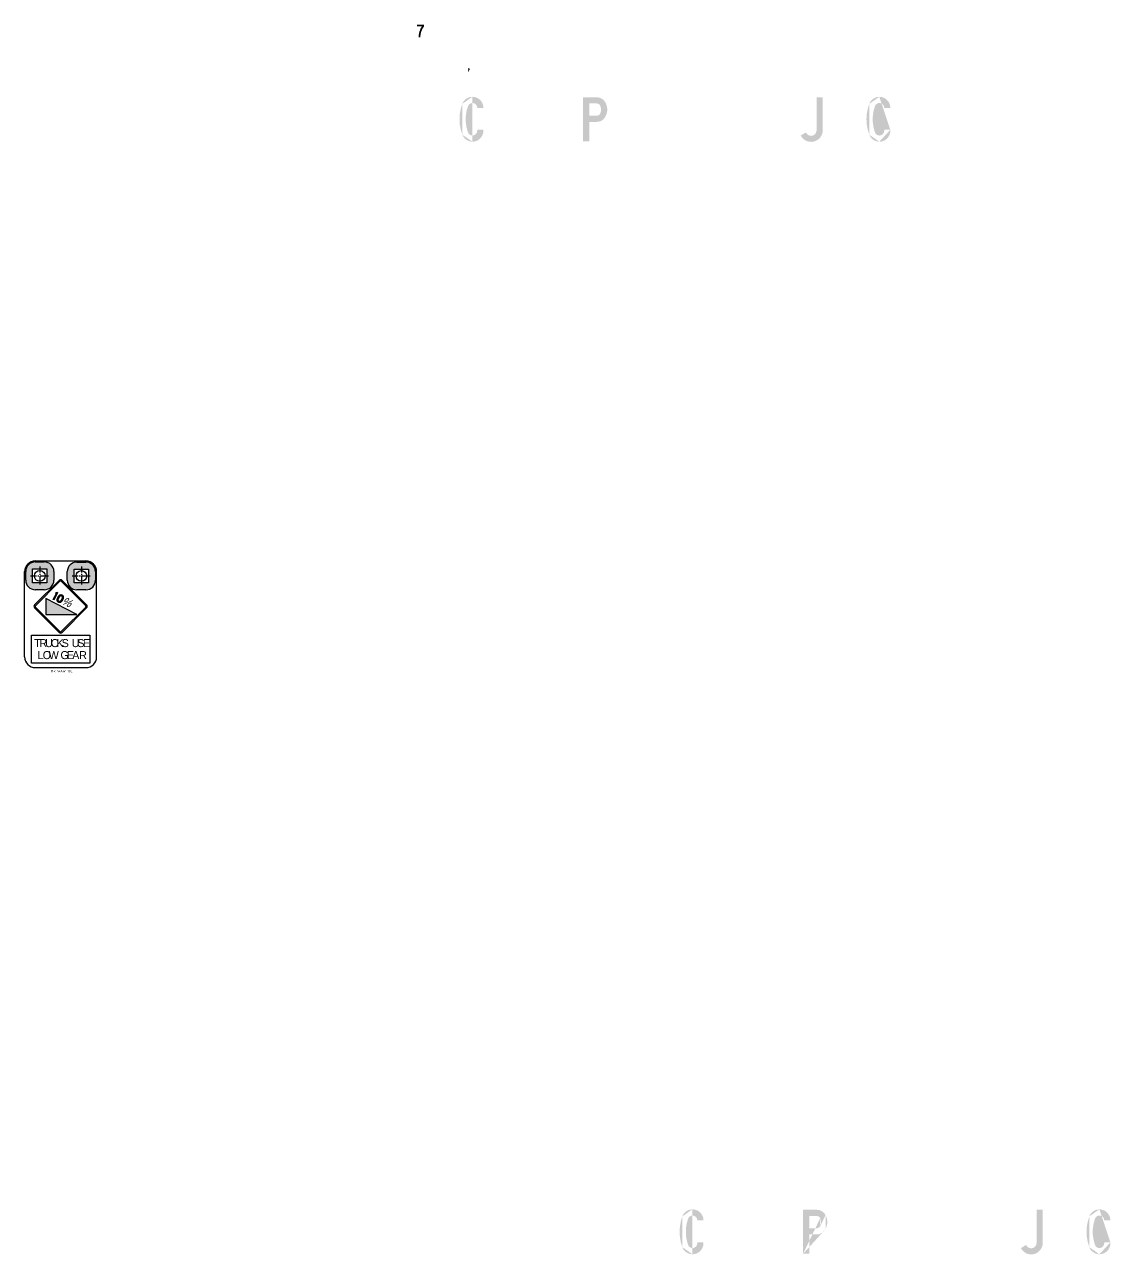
# Model space of a CAD drawing. Extents: x -332 to 1025, y -1312 to 226.
import ezdxf

# ---------------------------------------------------------------- set-up
doc = ezdxf.new("R2010")
doc.units = 0
doc.header["$LTSCALE"] = 6
doc.header["$MEASUREMENT"] = 0
doc.linetypes.add('CENTER', pattern=[2, 1.25, -0.25, 0.25, -0.25])
doc.linetypes.add('CENTERX2', pattern=[101.6, 63.5, -12.7, 12.7, -12.7])
doc.layers.get('0').update_dxf_attribs({"linetype": 'CONTINUOUS'})
for name, color, linetype in [('CENT25', 1, 'CENTER'), ('GREEN', 84, 'CONTINUOUS'), ('L25', 1, 'CONTINUOUS'), ('L35', 3, 'CONTINUOUS'), ('T25', 1, 'CONTINUOUS'), ('TBLK25', 1, 'CONTINUOUS')]:
    doc.layers.add(name, color=color, linetype=linetype)
doc.styles.add('ARIAL', font='ARIAL.TTF', dxfattribs={"width": 0.9, "oblique": 15})
doc.styles.add('CSERIES', font='Cseries.shx')
doc.styles.add('ISO', font='iso')

# ---------------------------------------------------------------- blocks, each defined once
blk = doc.blocks.new('blk8')
at = {"layer": 'L35', "linetype": 'Continuous', "style": 'CSERIES'}
for s, p in [('U', (0, 0)), ('S', (7.1, 0)), ('E', (14.1, 0))]:
    blk.add_text(s, height=10, dxfattribs=at).set_placement(p)
blk = doc.blocks.new('blk7')
at = {"layer": 'L35', "linetype": 'Continuous', "style": 'CSERIES'}
for s, p in [('T', (0, 0)), ('R', (6.5, 0)), ('U', (13.6, 0)), ('C', (20.7, 0)), ('K', (27.8, 0)), ('S', (34.3, 0))]:
    blk.add_text(s, height=10, dxfattribs=at).set_placement(p)
blk = doc.blocks.new('blk9')
at = {"layer": 'L35', "linetype": 'Continuous'}
for name, p in [('blk7', (0, 0)), ('blk8', (46.8, 0))]:
    blk.add_blockref(name, p, dxfattribs=at)
blk = doc.blocks.new('blk11')
at = {"layer": 'L35', "linetype": 'Continuous', "style": 'CSERIES'}
for s, p in [('G', (0, 0)), ('E', (8, 0)), ('A', (14.7, 0)), ('R', (23.4, 0))]:
    blk.add_text(s, height=10, dxfattribs=at).set_placement(p)
blk = doc.blocks.new('blk10')
at = {"layer": 'L35', "linetype": 'Continuous', "style": 'CSERIES'}
for s, p in [('L', (0, 0)), ('O', (6.4, 0)), ('W', (13.9, 0))]:
    blk.add_text(s, height=10, dxfattribs=at).set_placement(p)
blk = doc.blocks.new('blk12')
at = {"layer": 'L35', "linetype": 'Continuous'}
for name, p in [('blk10', (0, 0)), ('blk11', (28.6, 0))]:
    blk.add_blockref(name, p, dxfattribs=at)

msp = doc.modelspace()

# ---------------------------------------------------------------- hatches: boundary and pattern name
at = {"layer": 'GREEN'}
h = msp.add_hatch(color=256, dxfattribs=at)
h.paths.add_polyline_path([(241.5, 92.9), (241.5, 92.9)], flags=16)
edge = h.paths.add_edge_path()
edge.add_line((233.8, 94.1), (241.5, 94.1))
edge.add_line((241.5, 94.1), (241.5, 92.9))
edge.add_line((241.2, 89.9), (241.5, 92.9))
edge.add_line((241.2, 89.9), (240.2, 87))
edge.add_line((240.2, 87), (238.5, 84.4))
edge.add_line((238.5, 84.4), (236.3, 82.2))
edge.add_line((236.3, 82.2), (233.7, 80.5))
edge.add_line((233.7, 80.5), (230.8, 79.5))
edge.add_line((230.8, 79.5), (227.8, 79.2))
edge.add_line((227.8, 79.2), (224.5, 79.6))
edge.add_line((224.5, 79.6), (221.5, 80.8))
edge.add_line((221.5, 80.8), (218.8, 82.6))
edge.add_line((218.8, 82.6), (216.6, 85.1))
edge.add_line((216.6, 85.1), (215.1, 88))
edge.add_line((215.1, 88), (213.2, 94.3))
edge.add_line((213.2, 94.3), (212, 100.7))
edge.add_line((212, 100.7), (211.7, 107.3))
edge.add_line((211.7, 107.3), (212, 113.8))
edge.add_line((212, 113.8), (213.2, 120.2))
edge.add_line((213.2, 120.2), (215.1, 126.5))
edge.add_line((215.1, 126.5), (216.6, 129.4))
edge.add_line((216.6, 129.4), (218.8, 131.9))
edge.add_line((218.8, 131.9), (221.5, 133.7))
edge.add_line((221.5, 133.7), (224.5, 134.9))
edge.add_line((224.5, 134.9), (227.8, 135.3))
edge.add_line((227.8, 135.3), (230.8, 135))
edge.add_line((230.8, 135), (233.7, 134))
edge.add_line((233.7, 134), (236.3, 132.3))
edge.add_line((236.3, 132.3), (238.5, 130.1))
edge.add_line((238.5, 130.1), (240.2, 127.5))
edge.add_line((240.2, 127.5), (241.2, 124.6))
edge.add_line((241.2, 124.6), (241.5, 121.5))
edge.add_line((241.5, 121.5), (233.8, 121.5))
edge.add_line((233.8, 121.5), (233.4, 123.9))
edge.add_line((233.4, 123.9), (232, 125.8))
edge.add_line((232, 125.8), (230.1, 127.2))
edge.add_line((230.1, 127.2), (227.8, 127.6))
edge.add_line((227.8, 127.6), (225.4, 127.1))
edge.add_line((225.4, 127.1), (223.5, 125.8))
edge.add_line((223.5, 125.8), (222.3, 123.7))
edge.add_line((222.3, 123.7), (220.4, 117.3))
edge.add_line((220.4, 117.3), (219.5, 110.6))
edge.add_line((219.5, 110.6), (219.5, 103.9))
edge.add_line((219.5, 103.9), (220.4, 97.2))
edge.add_line((220.4, 97.2), (222.3, 90.8))
edge.add_line((222.3, 90.8), (223.5, 88.7))
edge.add_line((223.5, 88.7), (225.4, 87.4))
edge.add_line((225.4, 87.4), (227.8, 86.9))
edge.add_line((227.8, 86.9), (230.1, 87.4))
edge.add_line((230.1, 87.4), (232, 88.7))
edge.add_line((232, 88.7), (233.4, 90.6))
edge.add_line((233.4, 90.6), (233.8, 92.9))
edge.add_line((233.8, 92.9), (233.8, 94.1))
edge = h.paths.add_edge_path(flags=16)
edge.add_line((241.5, 94.1), (241.5, 94.1))
edge.add_line((227.8, 135.3), (227.7, 135.3))
edge.add_line((215.1, 126.5), (215.1, 126.5))
edge.add_line((215.1, 88), (215.1, 88))
edge.add_line((227.8, 79.2), (227.7, 79.2))
h = msp.add_hatch(color=256, dxfattribs=at)
h.paths.add_polyline_path([(383.2, 127), (383.1, 127)], flags=16)
edge = h.paths.add_edge_path(flags=17)
edge.add_line((373.8, 111.6), (373.8, 127))
edge.add_line((373.8, 127), (383.2, 127))
edge.add_line((384.9, 126.7), (383.2, 127))
edge.add_line((384.9, 126.7), (386.5, 125.7))
edge.add_line((386.5, 125.7), (387.5, 124.3))
edge.add_line((387.5, 124.3), (388.6, 121))
edge.add_line((388.6, 121), (388.6, 117.6))
edge.add_line((388.6, 117.6), (387.5, 114.4))
edge.add_line((387.5, 114.4), (386.5, 112.9))
edge.add_line((386.5, 112.9), (384.9, 112))
edge.add_line((384.9, 112), (383.2, 111.6))
edge.add_line((383.2, 111.6), (373.8, 111.6))
h.paths.add_polyline_path([(383.1, 134.7), (383.2, 134.7)], flags=16)
edge = h.paths.add_edge_path()
edge.add_line((373.8, 79.7), (366.1, 79.7))
edge.add_line((366.1, 79.7), (366.1, 134.7))
edge.add_line((366.1, 134.7), (383.2, 134.7))
edge.add_line((386.5, 134.3), (383.2, 134.7))
edge.add_line((386.5, 134.3), (389.6, 133))
edge.add_line((389.6, 133), (392.2, 130.9))
edge.add_line((392.2, 130.9), (394.1, 128.1))
edge.add_line((394.1, 128.1), (395.5, 124.8))
edge.add_line((395.5, 124.8), (396.3, 121.2))
edge.add_line((396.3, 121.2), (396.3, 117.5))
edge.add_line((396.3, 117.5), (395.5, 113.9))
edge.add_line((395.5, 113.9), (394.1, 110.6))
edge.add_line((394.1, 110.6), (392.2, 107.8))
edge.add_line((392.2, 107.8), (389.6, 105.7))
edge.add_line((389.6, 105.7), (386.5, 104.4))
edge.add_line((386.5, 104.4), (383.2, 104))
edge.add_line((383.2, 104), (373.8, 104))
edge.add_line((373.8, 104), (373.8, 79.7))
edge = h.paths.add_edge_path()
edge.add_line((373.8, 127), (373.8, 127))
edge.add_line((387.5, 114.4), (387.5, 114.4))
edge.add_line((387.5, 124.3), (387.5, 124.3))
edge.add_line((366.1, 79.7), (366.1, 79.7))
edge.add_line((394.1, 110.6), (394.1, 110.6))
edge.add_line((394.1, 128.1), (394.1, 128.1))
h = msp.add_hatch(color=256, dxfattribs=at)
h.paths.add_polyline_path([(383.2, 127), (383.1, 127)], flags=16)
edge = h.paths.add_edge_path(flags=17)
edge.add_line((373.8, 111.6), (373.8, 127))
edge.add_line((373.8, 127), (383.2, 127))
edge.add_line((384.9, 126.7), (383.2, 127))
edge.add_line((384.9, 126.7), (386.5, 125.7))
edge.add_line((386.5, 125.7), (387.5, 124.3))
edge.add_line((387.5, 124.3), (388.6, 121))
edge.add_line((388.6, 121), (388.6, 117.6))
edge.add_line((388.6, 117.6), (387.5, 114.4))
edge.add_line((387.5, 114.4), (386.5, 112.9))
edge.add_line((386.5, 112.9), (384.9, 112))
edge.add_line((384.9, 112), (383.2, 111.6))
edge.add_line((383.2, 111.6), (373.8, 111.6))
h.paths.add_polyline_path([(383.1, 134.7), (383.2, 134.7)], flags=16)
edge = h.paths.add_edge_path()
edge.add_line((373.8, 79.7), (366.1, 79.7))
edge.add_line((366.1, 79.7), (366.1, 134.7))
edge.add_line((366.1, 134.7), (383.2, 134.7))
edge.add_line((386.5, 134.3), (383.2, 134.7))
edge.add_line((386.5, 134.3), (389.6, 133))
edge.add_line((389.6, 133), (392.2, 130.9))
edge.add_line((392.2, 130.9), (394.1, 128.1))
edge.add_line((394.1, 128.1), (395.5, 124.8))
edge.add_line((395.5, 124.8), (396.3, 121.2))
edge.add_line((396.3, 121.2), (396.3, 117.5))
edge.add_line((396.3, 117.5), (395.5, 113.9))
edge.add_line((395.5, 113.9), (394.1, 110.6))
edge.add_line((394.1, 110.6), (392.2, 107.8))
edge.add_line((392.2, 107.8), (389.6, 105.7))
edge.add_line((389.6, 105.7), (386.5, 104.4))
edge.add_line((386.5, 104.4), (383.2, 104))
edge.add_line((383.2, 104), (373.8, 104))
edge.add_line((373.8, 104), (373.8, 79.7))
edge = h.paths.add_edge_path()
edge.add_line((373.8, 127), (373.8, 127))
edge.add_line((387.5, 114.4), (387.5, 114.4))
edge.add_line((387.5, 124.3), (387.5, 124.3))
edge.add_line((366.1, 79.7), (366.1, 79.7))
edge.add_line((394.1, 110.6), (394.1, 110.6))
edge.add_line((394.1, 128.1), (394.1, 128.1))
h = msp.add_hatch(color=256, dxfattribs=at)
h.paths.add_polyline_path([(658, 93.5), (658, 93.5)], flags=16)
edge = h.paths.add_edge_path()
edge.add_line((658, 134.7), (658, 93.5))
edge.add_line((657.7, 91.5), (658, 93.5))
edge.add_line((657.7, 91.5), (656.8, 89.6))
edge.add_line((656.8, 89.6), (655.4, 88.1))
edge.add_line((655.4, 88.1), (653.6, 87))
edge.add_line((653.6, 87), (651.5, 86.6))
edge.add_line((651.5, 86.6), (649.5, 86.8))
edge.add_line((649.5, 86.8), (647.5, 87.6))
edge.add_line((647.5, 87.6), (646, 89))
edge.add_line((646, 89), (644.8, 90.8))
edge.add_line((644.8, 90.8), (638.2, 86.9))
edge.add_line((638.2, 86.9), (640, 84.2))
edge.add_line((640, 84.2), (642.3, 82))
edge.add_line((642.3, 82), (645.1, 80.3))
edge.add_line((645.1, 80.3), (648.2, 79.3))
edge.add_line((648.2, 79.3), (651.4, 79))
edge.add_line((651.4, 79), (654.6, 79.4))
edge.add_line((654.6, 79.4), (657.6, 80.5))
edge.add_line((657.6, 80.5), (660.3, 82.2))
edge.add_line((660.3, 82.2), (662.6, 84.5))
edge.add_line((662.6, 84.5), (664.3, 87.3))
edge.add_line((664.3, 87.3), (665.4, 90.3))
edge.add_line((665.4, 90.3), (665.7, 93.5))
edge.add_line((665.7, 93.5), (665.7, 134.7))
edge.add_line((665.7, 134.7), (658, 134.7))
edge = h.paths.add_edge_path(flags=16)
edge.add_line((665.7, 93.5), (665.7, 93.5))
edge.add_line((665.7, 93.5), (665.7, 93.5))
edge = h.paths.add_edge_path(flags=16)
edge.add_line((644.8, 90.8), (644.8, 90.8))
h = msp.add_hatch(color=256, dxfattribs=at)
h.paths.add_polyline_path([(750.3, 92.9), (750.2, 92.9)], flags=16)
edge = h.paths.add_edge_path()
edge.add_line((742.6, 94.1), (750.3, 94.1))
edge.add_line((750.3, 94.1), (750.3, 92.9))
edge.add_line((749.9, 89.9), (750.3, 92.9))
edge.add_line((749.9, 89.9), (748.9, 87))
edge.add_line((748.9, 87), (747.3, 84.4))
edge.add_line((747.3, 84.4), (745.1, 82.2))
edge.add_line((745.1, 82.2), (742.5, 80.5))
edge.add_line((742.5, 80.5), (739.6, 79.5))
edge.add_line((739.6, 79.5), (736.5, 79.2))
edge.add_line((736.5, 79.2), (733.3, 79.6))
edge.add_line((733.3, 79.6), (730.2, 80.8))
edge.add_line((730.2, 80.8), (727.5, 82.6))
edge.add_line((727.5, 82.6), (725.4, 85.1))
edge.add_line((725.4, 85.1), (723.9, 88))
edge.add_line((723.9, 88), (722, 94.3))
edge.add_line((722, 94.3), (720.8, 100.7))
edge.add_line((720.8, 100.7), (720.4, 107.3))
edge.add_line((720.4, 107.3), (720.8, 113.8))
edge.add_line((720.8, 113.8), (722, 120.2))
edge.add_line((722, 120.2), (723.9, 126.5))
edge.add_line((723.9, 126.5), (725.4, 129.4))
edge.add_line((725.4, 129.4), (727.5, 131.9))
edge.add_line((727.5, 131.9), (730.2, 133.7))
edge.add_line((730.2, 133.7), (733.3, 134.9))
edge.add_line((733.3, 134.9), (736.5, 135.3))
edge.add_line((736.5, 135.3), (739.6, 135))
edge.add_line((739.6, 135), (742.5, 134))
edge.add_line((742.5, 134), (745.1, 132.3))
edge.add_line((745.1, 132.3), (747.3, 130.1))
edge.add_line((747.3, 130.1), (748.9, 127.5))
edge.add_line((748.9, 127.5), (749.9, 124.6))
edge.add_line((749.9, 124.6), (750.3, 121.5))
edge.add_line((750.3, 121.5), (742.6, 121.5))
edge.add_line((742.6, 121.5), (742.1, 123.9))
edge.add_line((742.1, 123.9), (740.8, 125.8))
edge.add_line((740.8, 125.8), (738.8, 127.2))
edge.add_line((738.8, 127.2), (736.5, 127.6))
edge.add_line((736.5, 127.6), (734.2, 127.1))
edge.add_line((734.2, 127.1), (732.3, 125.8))
edge.add_line((732.3, 125.8), (731, 123.7))
edge.add_line((731, 123.7), (729.2, 117.3))
edge.add_line((729.2, 117.3), (728.3, 110.6))
edge.add_line((728.3, 110.6), (728.3, 103.9))
edge.add_line((728.3, 103.9), (729.2, 97.2))
edge.add_line((729.2, 97.2), (731, 90.8))
edge.add_line((731, 90.8), (732.3, 88.7))
edge.add_line((732.3, 88.7), (734.2, 87.4))
edge.add_line((734.2, 87.4), (736.5, 86.9))
edge.add_line((736.5, 86.9), (738.8, 87.4))
edge.add_line((738.8, 87.4), (740.8, 88.7))
edge.add_line((740.8, 88.7), (742.1, 90.6))
edge.add_line((742.1, 90.6), (742.6, 92.9))
edge.add_line((742.6, 92.9), (742.6, 94.1))
edge = h.paths.add_edge_path(flags=16)
edge.add_line((750.3, 94.1), (750.2, 94.1))
edge.add_line((736.5, 135.3), (736.5, 135.3))
edge.add_line((723.9, 126.5), (723.9, 126.5))
edge.add_line((723.9, 88), (723.9, 88))
edge.add_line((736.5, 79.2), (736.5, 79.2))
h = msp.add_hatch(color=256, dxfattribs=at)
h.paths.add_polyline_path([(516.6, -1297.6), (516.6, -1297.6)], flags=16)
edge = h.paths.add_edge_path()
edge.add_line((508.9, -1296.5), (516.6, -1296.5))
edge.add_line((516.6, -1296.5), (516.6, -1297.6))
edge.add_line((516.3, -1300.7), (516.6, -1297.6))
edge.add_line((516.3, -1300.7), (515.3, -1303.6))
edge.add_line((515.3, -1303.6), (513.6, -1306.2))
edge.add_line((513.6, -1306.2), (511.5, -1308.4))
edge.add_line((511.5, -1308.4), (508.9, -1310))
edge.add_line((508.9, -1310), (505.9, -1311))
edge.add_line((505.9, -1311), (502.9, -1311.4))
edge.add_line((502.9, -1311.4), (499.6, -1310.9))
edge.add_line((499.6, -1310.9), (496.6, -1309.8))
edge.add_line((496.6, -1309.8), (493.9, -1307.9))
edge.add_line((493.9, -1307.9), (491.7, -1305.5))
edge.add_line((491.7, -1305.5), (490.2, -1302.5))
edge.add_line((490.2, -1302.5), (488.3, -1296.3))
edge.add_line((488.3, -1296.3), (487.2, -1289.8))
edge.add_line((487.2, -1289.8), (486.8, -1283.3))
edge.add_line((486.8, -1283.3), (487.2, -1276.8))
edge.add_line((487.2, -1276.8), (488.3, -1270.3))
edge.add_line((488.3, -1270.3), (490.2, -1264.1))
edge.add_line((490.2, -1264.1), (491.7, -1261.1))
edge.add_line((491.7, -1261.1), (493.9, -1258.7))
edge.add_line((493.9, -1258.7), (496.6, -1256.8))
edge.add_line((496.6, -1256.8), (499.6, -1255.6))
edge.add_line((499.6, -1255.6), (502.9, -1255.2))
edge.add_line((502.9, -1255.2), (505.9, -1255.6))
edge.add_line((505.9, -1255.6), (508.9, -1256.6))
edge.add_line((508.9, -1256.6), (511.5, -1258.2))
edge.add_line((511.5, -1258.2), (513.6, -1260.4))
edge.add_line((513.6, -1260.4), (515.3, -1263))
edge.add_line((515.3, -1263), (516.3, -1265.9))
edge.add_line((516.3, -1265.9), (516.6, -1269))
edge.add_line((516.6, -1269), (508.9, -1269))
edge.add_line((508.9, -1269), (508.5, -1266.7))
edge.add_line((508.5, -1266.7), (507.2, -1264.7))
edge.add_line((507.2, -1264.7), (505.2, -1263.4))
edge.add_line((505.2, -1263.4), (502.9, -1263))
edge.add_line((502.9, -1263), (500.6, -1263.4))
edge.add_line((500.6, -1263.4), (498.6, -1264.8))
edge.add_line((498.6, -1264.8), (497.4, -1266.8))
edge.add_line((497.4, -1266.8), (495.6, -1273.3))
edge.add_line((495.6, -1273.3), (494.6, -1279.9))
edge.add_line((494.6, -1279.9), (494.6, -1286.7))
edge.add_line((494.6, -1286.7), (495.6, -1293.3))
edge.add_line((495.6, -1293.3), (497.4, -1299.8))
edge.add_line((497.4, -1299.8), (498.6, -1301.8))
edge.add_line((498.6, -1301.8), (500.6, -1303.2))
edge.add_line((500.6, -1303.2), (502.9, -1303.7))
edge.add_line((502.9, -1303.7), (505.2, -1303.2))
edge.add_line((505.2, -1303.2), (507.2, -1301.9))
edge.add_line((507.2, -1301.9), (508.5, -1299.9))
edge.add_line((508.5, -1299.9), (508.9, -1297.6))
edge.add_line((508.9, -1297.6), (508.9, -1296.5))
edge = h.paths.add_edge_path(flags=16)
edge.add_line((516.6, -1296.5), (516.6, -1296.5))
edge.add_line((502.9, -1255.2), (502.8, -1255.2))
edge.add_line((490.2, -1264.1), (490.2, -1264.1))
edge.add_line((490.2, -1302.5), (490.2, -1302.5))
edge.add_line((502.9, -1311.4), (502.8, -1311.4))
h = msp.add_hatch(color=256, dxfattribs=at)
h.paths.add_polyline_path([(658.3, -1263.5), (658.2, -1263.5)], flags=16)
edge = h.paths.add_edge_path(flags=17)
edge.add_line((648.9, -1278.9), (648.9, -1263.5))
edge.add_line((648.9, -1263.5), (658.3, -1263.5))
edge.add_line((660, -1263.9), (658.3, -1263.5))
edge.add_line((660, -1263.9), (661.6, -1264.8))
edge.add_line((661.6, -1264.8), (662.7, -1266.2))
edge.add_line((662.7, -1266.2), (663.7, -1269.5))
edge.add_line((663.7, -1269.5), (663.7, -1272.9))
edge.add_line((663.7, -1272.9), (662.7, -1276.1))
edge.add_line((662.7, -1276.1), (661.6, -1277.6))
edge.add_line((661.6, -1277.6), (660, -1278.5))
edge.add_line((660, -1278.5), (658.3, -1278.9))
edge.add_line((658.3, -1278.9), (648.9, -1278.9))
h.paths.add_polyline_path([(658.2, -1255.8), (658.3, -1255.8)], flags=16)
edge = h.paths.add_edge_path()
edge.add_line((648.9, -1310.8), (641.2, -1310.8))
edge.add_line((641.2, -1310.8), (641.2, -1255.8))
edge.add_line((641.2, -1255.8), (658.3, -1255.8))
edge.add_line((661.6, -1256.2), (658.3, -1255.8))
edge.add_line((661.6, -1256.2), (664.7, -1257.6))
edge.add_line((664.7, -1257.6), (667.3, -1259.7))
edge.add_line((667.3, -1259.7), (669.3, -1262.4))
edge.add_line((669.3, -1262.4), (670.6, -1265.8))
edge.add_line((670.6, -1265.8), (671.4, -1269.4))
edge.add_line((671.4, -1269.4), (671.4, -1273))
edge.add_line((671.4, -1273), (670.6, -1276.6))
edge.add_line((670.6, -1276.6), (669.3, -1280))
edge.add_line((669.3, -1280), (667.3, -1282.7))
edge.add_line((667.3, -1282.7), (664.7, -1284.8))
edge.add_line((664.7, -1284.8), (661.6, -1286.1))
edge.add_line((661.6, -1286.1), (658.3, -1286.6))
edge.add_line((658.3, -1286.6), (648.9, -1286.6))
edge.add_line((648.9, -1286.6), (648.9, -1310.8))
edge = h.paths.add_edge_path()
edge.add_line((648.9, -1263.5), (648.9, -1263.5))
edge.add_line((662.7, -1276.1), (662.6, -1276.1))
edge.add_line((662.7, -1266.2), (662.6, -1266.2))
edge.add_line((641.2, -1310.8), (641.2, -1310.8))
edge.add_line((669.3, -1280), (669.2, -1280))
edge.add_line((669.3, -1262.4), (669.2, -1262.4))
h = msp.add_hatch(color=256, dxfattribs=at)
h.paths.add_polyline_path([(658.3, -1263.5), (658.2, -1263.5)], flags=16)
edge = h.paths.add_edge_path(flags=17)
edge.add_line((648.9, -1278.9), (648.9, -1263.5))
edge.add_line((648.9, -1263.5), (658.3, -1263.5))
edge.add_line((660, -1263.9), (658.3, -1263.5))
edge.add_line((660, -1263.9), (661.6, -1264.8))
edge.add_line((661.6, -1264.8), (662.7, -1266.2))
edge.add_line((662.7, -1266.2), (663.7, -1269.5))
edge.add_line((663.7, -1269.5), (663.7, -1272.9))
edge.add_line((663.7, -1272.9), (662.7, -1276.1))
edge.add_line((662.7, -1276.1), (661.6, -1277.6))
edge.add_line((661.6, -1277.6), (660, -1278.5))
edge.add_line((660, -1278.5), (658.3, -1278.9))
edge.add_line((658.3, -1278.9), (648.9, -1278.9))
h.paths.add_polyline_path([(658.2, -1255.8), (658.3, -1255.8)], flags=16)
edge = h.paths.add_edge_path()
edge.add_line((648.9, -1310.8), (641.2, -1310.8))
edge.add_line((641.2, -1310.8), (641.2, -1255.8))
edge.add_line((641.2, -1255.8), (658.3, -1255.8))
edge.add_line((661.6, -1256.2), (658.3, -1255.8))
edge.add_line((661.6, -1256.2), (664.7, -1257.6))
edge.add_line((664.7, -1257.6), (667.3, -1259.7))
edge.add_line((667.3, -1259.7), (669.3, -1262.4))
edge.add_line((669.3, -1262.4), (670.6, -1265.8))
edge.add_line((670.6, -1265.8), (671.4, -1269.4))
edge.add_line((671.4, -1269.4), (671.4, -1273))
edge.add_line((671.4, -1273), (670.6, -1276.6))
edge.add_line((670.6, -1276.6), (669.3, -1280))
edge.add_line((669.3, -1280), (667.3, -1282.7))
edge.add_line((667.3, -1282.7), (664.7, -1284.8))
edge.add_line((664.7, -1284.8), (661.6, -1286.1))
edge.add_line((661.6, -1286.1), (658.3, -1286.6))
edge.add_line((658.3, -1286.6), (648.9, -1286.6))
edge.add_line((648.9, -1286.6), (648.9, -1310.8))
edge = h.paths.add_edge_path()
edge.add_line((648.9, -1263.5), (648.9, -1263.5))
edge.add_line((662.7, -1276.1), (662.6, -1276.1))
edge.add_line((662.7, -1266.2), (662.6, -1266.2))
edge.add_line((641.2, -1310.8), (641.2, -1310.8))
edge.add_line((669.3, -1280), (669.2, -1280))
edge.add_line((669.3, -1262.4), (669.2, -1262.4))
h = msp.add_hatch(color=256, dxfattribs=at)
h.paths.add_polyline_path([(933.1, -1297.1), (933.1, -1297.1)], flags=16)
edge = h.paths.add_edge_path()
edge.add_line((933.1, -1255.8), (933.1, -1297.1))
edge.add_line((932.8, -1299.1), (933.1, -1297.1))
edge.add_line((932.8, -1299.1), (931.9, -1301))
edge.add_line((931.9, -1301), (930.5, -1302.5))
edge.add_line((930.5, -1302.5), (928.7, -1303.5))
edge.add_line((928.7, -1303.5), (926.6, -1303.9))
edge.add_line((926.6, -1303.9), (924.6, -1303.7))
edge.add_line((924.6, -1303.7), (922.7, -1302.9))
edge.add_line((922.7, -1302.9), (921.1, -1301.6))
edge.add_line((921.1, -1301.6), (920, -1299.8))
edge.add_line((920, -1299.8), (913.4, -1303.7))
edge.add_line((913.4, -1303.7), (915.1, -1306.3))
edge.add_line((915.1, -1306.3), (917.5, -1308.6))
edge.add_line((917.5, -1308.6), (920.2, -1310.2))
edge.add_line((920.2, -1310.2), (923.3, -1311.3))
edge.add_line((923.3, -1311.3), (926.5, -1311.6))
edge.add_line((926.5, -1311.6), (929.7, -1311.2))
edge.add_line((929.7, -1311.2), (932.7, -1310.1))
edge.add_line((932.7, -1310.1), (935.4, -1308.3))
edge.add_line((935.4, -1308.3), (937.7, -1306))
edge.add_line((937.7, -1306), (939.4, -1303.3))
edge.add_line((939.4, -1303.3), (940.5, -1300.2))
edge.add_line((940.5, -1300.2), (940.8, -1297.1))
edge.add_line((940.8, -1297.1), (940.8, -1255.8))
edge.add_line((940.8, -1255.8), (933.1, -1255.8))
edge = h.paths.add_edge_path(flags=16)
edge.add_line((940.8, -1297.1), (940.8, -1297.1))
edge.add_line((940.8, -1297.1), (940.8, -1297.1))
edge = h.paths.add_edge_path(flags=16)
edge.add_line((920, -1299.8), (919.9, -1299.8))
h = msp.add_hatch(color=256, dxfattribs=at)
h.paths.add_polyline_path([(1025.4, -1297.6), (1025.3, -1297.6)], flags=16)
edge = h.paths.add_edge_path()
edge.add_line((1017.7, -1296.5), (1025.4, -1296.5))
edge.add_line((1025.4, -1296.5), (1025.4, -1297.6))
edge.add_line((1025, -1300.7), (1025.4, -1297.6))
edge.add_line((1025, -1300.7), (1024, -1303.6))
edge.add_line((1024, -1303.6), (1022.4, -1306.2))
edge.add_line((1022.4, -1306.2), (1020.2, -1308.4))
edge.add_line((1020.2, -1308.4), (1017.6, -1310))
edge.add_line((1017.6, -1310), (1014.7, -1311))
edge.add_line((1014.7, -1311), (1011.6, -1311.4))
edge.add_line((1011.6, -1311.4), (1008.4, -1310.9))
edge.add_line((1008.4, -1310.9), (1005.3, -1309.8))
edge.add_line((1005.3, -1309.8), (1002.6, -1307.9))
edge.add_line((1002.6, -1307.9), (1000.5, -1305.5))
edge.add_line((1000.5, -1305.5), (999, -1302.5))
edge.add_line((999, -1302.5), (997.1, -1296.3))
edge.add_line((997.1, -1296.3), (995.9, -1289.8))
edge.add_line((995.9, -1289.8), (995.5, -1283.3))
edge.add_line((995.5, -1283.3), (995.9, -1276.8))
edge.add_line((995.9, -1276.8), (997.1, -1270.3))
edge.add_line((997.1, -1270.3), (999, -1264.1))
edge.add_line((999, -1264.1), (1000.5, -1261.1))
edge.add_line((1000.5, -1261.1), (1002.6, -1258.7))
edge.add_line((1002.6, -1258.7), (1005.3, -1256.8))
edge.add_line((1005.3, -1256.8), (1008.4, -1255.6))
edge.add_line((1008.4, -1255.6), (1011.6, -1255.2))
edge.add_line((1011.6, -1255.2), (1014.7, -1255.6))
edge.add_line((1014.7, -1255.6), (1017.6, -1256.6))
edge.add_line((1017.6, -1256.6), (1020.2, -1258.2))
edge.add_line((1020.2, -1258.2), (1022.4, -1260.4))
edge.add_line((1022.4, -1260.4), (1024, -1263))
edge.add_line((1024, -1263), (1025, -1265.9))
edge.add_line((1025, -1265.9), (1025.4, -1269))
edge.add_line((1025.4, -1269), (1017.7, -1269))
edge.add_line((1017.7, -1269), (1017.2, -1266.7))
edge.add_line((1017.2, -1266.7), (1015.9, -1264.7))
edge.add_line((1015.9, -1264.7), (1014, -1263.4))
edge.add_line((1014, -1263.4), (1011.6, -1263))
edge.add_line((1011.6, -1263), (1009.3, -1263.4))
edge.add_line((1009.3, -1263.4), (1007.4, -1264.8))
edge.add_line((1007.4, -1264.8), (1006.1, -1266.8))
edge.add_line((1006.1, -1266.8), (1004.3, -1273.3))
edge.add_line((1004.3, -1273.3), (1003.4, -1279.9))
edge.add_line((1003.4, -1279.9), (1003.4, -1286.7))
edge.add_line((1003.4, -1286.7), (1004.3, -1293.3))
edge.add_line((1004.3, -1293.3), (1006.1, -1299.8))
edge.add_line((1006.1, -1299.8), (1007.4, -1301.8))
edge.add_line((1007.4, -1301.8), (1009.3, -1303.2))
edge.add_line((1009.3, -1303.2), (1011.6, -1303.7))
edge.add_line((1011.6, -1303.7), (1014, -1303.2))
edge.add_line((1014, -1303.2), (1015.9, -1301.9))
edge.add_line((1015.9, -1301.9), (1017.2, -1299.9))
edge.add_line((1017.2, -1299.9), (1017.7, -1297.6))
edge.add_line((1017.7, -1297.6), (1017.7, -1296.5))
edge = h.paths.add_edge_path(flags=16)
edge.add_line((1025.4, -1296.5), (1025.3, -1296.5))
edge.add_line((1011.6, -1255.2), (1011.6, -1255.2))
edge.add_line((999, -1264.1), (999, -1264.1))
edge.add_line((999, -1302.5), (999, -1302.5))
edge.add_line((1011.6, -1311.4), (1011.6, -1311.4))
at = {"layer": 'L25'}
h = msp.add_hatch(color=256, dxfattribs=at)
h.paths.add_polyline_path([(-307.4, -446.1), (-318.7, -446.1, 0.204044), (-327.4, -449.8), (-322.1, -455.4), (-322.1, -454.8), (-304.1, -454.8), (-304.1, -472.1), (-322.1, -472.1), (-322.1, -455.4), (-327.4, -449.8, 0.193791), (-330.7, -458.1), (-330.7, -468.8, 0.414214), (-318.7, -480.8), (-307.4, -480.8, 0.414214), (-295.4, -468.8), (-295.4, -458.1, 0.414214)])
h.paths.add_polyline_path([(-252.1, -454.9), (-252.1, -456), (-245.3, -451.7, 0.254439), (-255.4, -446.2), (-266.7, -446.2, 0.414214), (-278.7, -458.2), (-278.7, -468.9, 0.414214), (-266.7, -480.9), (-255.4, -480.9, 0.414214), (-243.4, -468.9), (-243.4, -458.2, 0.144541), (-245.3, -451.7), (-252.1, -456), (-252.1, -472.2), (-270.1, -472.2), (-270.1, -454.9)])
at = {"layer": 'L25', "ltscale": 1000}
h = msp.add_hatch(color=256, dxfattribs=at)
edge = h.paths.add_edge_path(flags=16)
edge.add_arc((-317.7, -501.7), 1.33, 135, 225)
edge.add_line((-318.6, -502.6), (-288, -533.2))
edge.add_arc((-287.1, -532.3), 1.33, 225, 315)
edge.add_line((-286.2, -533.2), (-255.6, -502.6))
edge.add_arc((-256.5, -501.7), 1.33, 315, 405)
edge.add_line((-255.6, -500.8), (-286.2, -470.2))
edge.add_arc((-287.1, -471.1), 1.33, 45, 135)
edge.add_line((-288, -470.2), (-318.6, -500.8))
edge = h.paths.add_edge_path()
edge.add_arc((-287.1, -532.3), 2.66, 225, 315)
edge.add_line((-285.2, -534.2), (-254.6, -503.6))
edge.add_arc((-256.5, -501.7), 2.66, 315, 405)
edge.add_line((-254.6, -499.8), (-285.2, -469.2))
edge.add_arc((-287.1, -471.1), 2.66, 45, 135)
edge.add_line((-289, -469.2), (-319.6, -499.8))
edge.add_arc((-317.7, -501.7), 2.66, 135, 225)
edge.add_line((-319.6, -503.6), (-289, -534.2))
at = {"layer": 'L35', "linetype": 'Continuous'}
msp.add_hatch(color=1, dxfattribs=at).paths.add_polyline_path([(-305.4, -491.6), (-305.4, -511.7), (-266.9, -511.7)])
h = msp.add_hatch(color=1, dxfattribs=at)
h.paths.add_polyline_path([(-290.5, -484.6), (-291.6, -484), (-291.8, -484.1), (-292, -484.1), (-292.2, -484.2), (-292.4, -484.2), (-292.6, -484.2), (-292.7, -484.1), (-292.9, -484.1), (-293.5, -485.1), (-292.8, -485.5), (-296.6, -492.8), (-295.2, -493.5)])
h.paths.add_polyline_path([(-290.4, -489.8), (-290.5, -490), (-290.6, -490.1), (-290.7, -490.3), (-290.7, -490.5), (-290.8, -490.6), (-290.9, -490.8), (-291, -490.9), (-291, -491.1), (-291.1, -491.2), (-291.2, -491.4), (-291.2, -491.6), (-291.3, -491.7), (-291.3, -491.9), (-291.4, -492), (-291.4, -492.2), (-291.5, -492.4), (-291.5, -492.5), (-291.6, -492.7), (-291.6, -492.8), (-291.6, -492.9), (-291.6, -493), (-291.6, -493.1), (-291.7, -493.2), (-291.7, -493.3), (-291.7, -493.5), (-291.7, -493.6), (-291.7, -493.7), (-291.7, -493.8), (-291.7, -493.9), (-291.6, -494), (-291.6, -494.1), (-291.6, -494.2), (-291.6, -494.3), (-291.6, -494.4), (-291.5, -494.5), (-291.5, -494.6), (-291.4, -494.8), (-291.4, -494.9), (-291.4, -495), (-291.3, -495), (-291.3, -495.1), (-291.2, -495.2), (-291.2, -495.3), (-291.1, -495.4), (-291.1, -495.5), (-291, -495.5), (-290.9, -495.6), (-290.9, -495.7), (-290.8, -495.8), (-290.7, -495.8), (-290.7, -495.9), (-290.6, -496), (-290.5, -496), (-290.5, -496.1), (-290.3, -496.2), (-290.2, -496.3), (-290.1, -496.4), (-290, -496.4), (-289.9, -496.5), (-289.8, -496.5), (-289.7, -496.5), (-289.6, -496.6), (-289.6, -496.6), (-289.5, -496.7), (-289.3, -496.7), (-289.2, -496.7), (-289.1, -496.8), (-289, -496.8), (-288.9, -496.8), (-288.8, -496.8), (-288.7, -496.8), (-288.6, -496.8), (-288.5, -496.8), (-288.4, -496.9), (-288.3, -496.9), (-288.2, -496.9), (-288.1, -496.8), (-288, -496.8), (-287.9, -496.8), (-287.9, -496.8), (-287.8, -496.8), (-287.7, -496.8), (-287.5, -496.7), (-287.4, -496.7), (-287.3, -496.7), (-287.2, -496.7), (-287.1, -496.6), (-287, -496.6), (-286.9, -496.5), (-286.8, -496.5), (-286.8, -496.5), (-286.7, -496.4), (-286.6, -496.4), (-286.5, -496.3), (-286.4, -496.3), (-286.3, -496.1), (-286.2, -496.1), (-286.1, -496), (-286.1, -496), (-286, -495.9), (-285.9, -495.8), (-285.9, -495.7), (-285.7, -495.6), (-285.6, -495.5), (-285.5, -495.4), (-285.4, -495.2), (-285.3, -495.1), (-285.2, -495), (-285.1, -494.8), (-285, -494.7), (-284.9, -494.5), (-284.8, -494.4), (-284.7, -494.2), (-284.6, -494.1), (-284.5, -493.9), (-284.5, -493.8), (-284.4, -493.7), (-284.3, -493.5), (-284.2, -493.3), (-284.1, -493.2), (-284.1, -493), (-284, -492.9), (-283.9, -492.7), (-283.9, -492.6), (-283.8, -492.4), (-283.7, -492.2), (-283.7, -492.1), (-283.6, -491.9), (-283.6, -491.8), (-283.5, -491.6), (-283.5, -491.4), (-283.4, -491.3), (-283.4, -491.1), (-283.4, -491), (-283.3, -490.9), (-283.3, -490.7), (-283.3, -490.6), (-283.3, -490.5), (-283.3, -490.3), (-283.3, -490.2), (-283.3, -490.1), (-283.3, -490), (-283.3, -489.9), (-283.3, -489.7), (-283.4, -489.6), (-283.4, -489.5), (-283.4, -489.4), (-283.4, -489.3), (-283.5, -489.2), (-283.5, -489.1), (-283.5, -489), (-283.6, -488.9), (-283.6, -488.8), (-283.7, -488.8), (-283.7, -488.7), (-283.7, -488.6), (-283.8, -488.5), (-283.9, -488.4), (-283.9, -488.3), (-284, -488.3), (-284, -488.2), (-284.1, -488.1), (-284.1, -488), (-284.2, -488), (-284.3, -487.9), (-284.4, -487.8), (-284.5, -487.7), (-284.6, -487.7), (-284.6, -487.6), (-284.7, -487.5), (-284.8, -487.5), (-284.9, -487.4), (-285, -487.4), (-285.1, -487.3), (-285.2, -487.3), (-285.3, -487.2), (-285.4, -487.2), (-285.5, -487.1), (-285.6, -487.1), (-285.7, -487.1), (-285.8, -487.1), (-285.9, -487), (-286, -487), (-286.1, -487), (-286.1, -487), (-286.2, -487), (-286.3, -487), (-286.4, -487), (-286.5, -486.9), (-286.6, -486.9), (-286.7, -486.9), (-286.8, -487), (-286.9, -487), (-287, -487), (-287.1, -487), (-287.2, -487), (-287.3, -487), (-287.4, -487), (-287.5, -487.1), (-287.6, -487.1), (-287.8, -487.1), (-287.9, -487.2), (-287.9, -487.2), (-288, -487.3), (-288.1, -487.3), (-288.2, -487.3), (-288.3, -487.4), (-288.4, -487.4), (-288.4, -487.5), (-288.5, -487.5), (-288.7, -487.7), (-288.8, -487.7), (-288.8, -487.8), (-289, -487.9), (-289, -488), (-289.1, -488.1), (-289.2, -488.2), (-289.3, -488.3), (-289.4, -488.4), (-289.5, -488.6), (-289.7, -488.7), (-289.8, -488.8), (-289.9, -489), (-290, -489.1), (-290.1, -489.3), (-290.2, -489.4), (-290.2, -489.6), (-290.3, -489.7)])
h.paths.add_polyline_path([(-288.6, -490), (-288.4, -489.8), (-288.3, -489.7), (-288.2, -489.5), (-288, -489.2), (-287.8, -489), (-287.6, -488.9), (-287.4, -488.8), (-287.3, -488.7), (-287.1, -488.6), (-286.9, -488.6), (-286.8, -488.6), (-286.6, -488.6), (-286.4, -488.6), (-286.2, -488.6), (-286, -488.7), (-285.8, -488.8), (-285.6, -488.9), (-285.5, -489), (-285.3, -489.2), (-285.3, -489.3), (-285.2, -489.3), (-285.1, -489.5), (-285, -489.7), (-285, -489.9), (-284.9, -490), (-284.9, -490.1), (-284.9, -490.3), (-284.9, -490.5), (-284.9, -490.6), (-285, -490.8), (-285, -491), (-285.1, -491.2), (-285.1, -491.3), (-285.2, -491.6), (-285.3, -491.8), (-285.4, -492), (-285.5, -492.2), (-285.6, -492.5), (-285.7, -492.6), (-285.8, -492.8), (-285.9, -493.1), (-286, -493.3), (-286.1, -493.4), (-286.2, -493.6), (-286.4, -493.8), (-286.5, -494), (-286.6, -494.1), (-286.8, -494.3), (-286.9, -494.5), (-287, -494.6), (-287.2, -494.8), (-287.3, -494.9), (-287.5, -495), (-287.7, -495.1), (-287.9, -495.2), (-288.1, -495.2), (-288.3, -495.2), (-288.5, -495.2), (-288.7, -495.2), (-288.9, -495.1), (-289.1, -495.1), (-289.3, -495), (-289.4, -494.8), (-289.6, -494.7), (-289.7, -494.6), (-289.8, -494.4), (-289.9, -494.2), (-290, -494.1), (-290, -494), (-290, -493.9), (-290, -493.8), (-290, -493.5), (-290, -493.4), (-290, -493.3), (-290, -493), (-289.9, -492.7), (-289.8, -492.4), (-289.7, -492.2), (-289.7, -492), (-289.6, -491.8), (-289.5, -491.6), (-289.4, -491.4), (-289.3, -491.2), (-289.2, -491), (-289.1, -490.8), (-289, -490.6), (-288.8, -490.3), (-288.7, -490.1)], flags=16)
at = {"layer": 'TBLK25', "linetype": 'CENTERX2'}
h = msp.add_hatch(color=256, dxfattribs=at)
h.paths.add_polyline_path([(162.7, 209.6), (162.7, 209.6)], flags=16)
edge = h.paths.add_edge_path()
edge.add_line((162.7, 210), (162.7, 209.6))
edge.add_line((160.5, 209.6), (162.7, 209.6))
edge.add_line((160.5, 209.6), (160.5, 210.1))
edge.add_line((160.5, 210.1), (160.5, 210.6))
edge.add_line((160.5, 210.6), (160.5, 211.1))
edge.add_line((160.5, 211.1), (160.6, 211.6))
edge.add_line((160.6, 211.6), (160.6, 212))
edge.add_line((160.6, 212), (160.7, 212.5))
edge.add_line((160.7, 212.5), (160.7, 213))
edge.add_line((160.7, 213), (160.8, 213.5))
edge.add_line((160.8, 213.5), (160.9, 214))
edge.add_line((160.9, 214), (161, 214.5))
edge.add_line((161, 214.5), (161.1, 215))
edge.add_line((161.1, 215), (161.2, 215.5))
edge.add_line((161.2, 215.5), (161.3, 215.9))
edge.add_line((161.3, 215.9), (161.4, 216.4))
edge.add_line((161.4, 216.4), (161.6, 216.9))
edge.add_line((161.6, 216.9), (161.7, 217.4))
edge.add_line((161.7, 217.4), (161.9, 217.8))
edge.add_line((161.9, 217.8), (162.1, 218.3))
edge.add_line((162.1, 218.3), (162.2, 218.8))
edge.add_line((162.2, 218.8), (162.4, 219.2))
edge.add_line((162.4, 219.2), (162.6, 219.7))
edge.add_line((162.6, 219.7), (162.8, 220.1))
edge.add_line((162.8, 220.1), (163, 220.6))
edge.add_line((163, 220.6), (163.2, 221))
edge.add_line((163.2, 221), (163.5, 221.5))
edge.add_line((163.5, 221.5), (163.7, 221.9))
edge.add_line((163.7, 221.9), (164, 222.3))
edge.add_line((164, 222.3), (164.2, 222.7))
edge.add_line((164.2, 222.7), (164.5, 223.2))
edge.add_line((164.5, 223.2), (158.4, 223.2))
edge.add_line((158.4, 223.2), (158.4, 225.6))
edge.add_line((158.4, 225.6), (167.2, 225.6))
edge.add_line((167.2, 225.6), (167.2, 223.2))
edge.add_line((167.2, 223.2), (166.9, 222.8))
edge.add_line((166.9, 222.8), (166.7, 222.4))
edge.add_line((166.7, 222.4), (166.4, 222))
edge.add_line((166.4, 222), (166.2, 221.6))
edge.add_line((166.2, 221.6), (165.9, 221.2))
edge.add_line((165.9, 221.2), (165.7, 220.8))
edge.add_line((165.7, 220.8), (165.4, 220.4))
edge.add_line((165.4, 220.4), (165.2, 220))
edge.add_line((165.2, 220), (165, 219.6))
edge.add_line((165, 219.6), (164.8, 219.1))
edge.add_line((164.8, 219.1), (164.6, 218.7))
edge.add_line((164.6, 218.7), (164.5, 218.3))
edge.add_line((164.5, 218.3), (164.3, 217.8))
edge.add_line((164.3, 217.8), (164.1, 217.4))
edge.add_line((164.1, 217.4), (164, 216.9))
edge.add_line((164, 216.9), (163.8, 216.5))
edge.add_line((163.8, 216.5), (163.7, 216.1))
edge.add_line((163.7, 216.1), (163.5, 215.6))
edge.add_line((163.5, 215.6), (163.4, 215.1))
edge.add_line((163.4, 215.1), (163.3, 214.7))
edge.add_line((163.3, 214.7), (163.2, 214.2))
edge.add_line((163.2, 214.2), (163.1, 213.8))
edge.add_line((163.1, 213.8), (163, 213.3))
edge.add_line((163, 213.3), (163, 212.8))
edge.add_line((163, 212.8), (162.9, 212.4))
edge.add_line((162.9, 212.4), (162.8, 211.9))
edge.add_line((162.8, 211.9), (162.8, 211.4))
edge.add_line((162.8, 211.4), (162.8, 211))
edge.add_line((162.8, 211), (162.7, 210.5))
edge.add_line((162.7, 210.5), (162.7, 210))
edge = h.paths.add_edge_path(flags=16)
edge.add_line((167.2, 223.2), (167.2, 223.2))
edge.add_line((160.5, 209.6), (160.5, 209.6))
h = msp.add_hatch(color=256, dxfattribs=at)
h.paths.add_polyline_path([(223.7, 170.2), (223.6, 170.2)], flags=0)
edge = h.paths.add_edge_path(flags=16)
edge.add_line((223, 169.1), (223, 170.2))
edge.add_line((223, 170.2), (223.7, 170.2))
edge.add_line((224, 170), (223.7, 170.2))
edge.add_line((224, 170), (224, 169.7))
edge.add_line((224, 169.7), (224, 169.3))
edge.add_line((224, 169.3), (223.7, 169.1))
edge.add_line((223.7, 169.1), (223, 169.1))
h.paths.add_polyline_path([(223.6, 170.8), (223.7, 170.8)], flags=16)
edge = h.paths.add_edge_path()
edge.add_line((223, 166.8), (222.4, 166.8))
edge.add_line((222.4, 166.8), (222.4, 170.8))
edge.add_line((222.4, 170.8), (223.7, 170.8))
edge.add_line((224, 170.7), (223.7, 170.8))
edge.add_line((224, 170.7), (224.3, 170.6))
edge.add_line((224.3, 170.6), (224.5, 170.4))
edge.add_line((224.5, 170.4), (224.6, 169.9))
edge.add_line((224.6, 169.9), (224.6, 169.5))
edge.add_line((224.6, 169.5), (224.5, 169))
edge.add_line((224.5, 169), (224.3, 168.8))
edge.add_line((224.3, 168.8), (224, 168.6))
edge.add_line((224, 168.6), (223.7, 168.5))
edge.add_line((223.7, 168.5), (223, 168.5))
edge.add_line((223, 168.5), (223, 166.8))

# ---------------------------------------------------------------- linework, layer by layer
at = {"color": 1, "lineweight": 0}
for points in [[(-291.6, -484), (-290.5, -484.6), (-295.2, -493.5), (-296.6, -492.8), (-292.8, -485.5), (-293.5, -485.1), (-292.9, -484.1), (-292.9, -484.1), (-292.8, -484.1), (-292.8, -484.1), (-292.7, -484.1), (-292.6, -484.2), (-292.6, -484.2), (-292.5, -484.2), (-292.4, -484.2), (-292.4, -484.2), (-292.3, -484.2), (-292.2, -484.2), (-292.2, -484.2), (-292.1, -484.1), (-292, -484.1), (-292, -484.1), (-291.9, -484.1), (-291.9, -484.1), (-291.8, -484.1), (-291.7, -484), (-291.7, -484), (-291.6, -484), (-291.6, -484)], [(-289.1, -488.1), (-289.2, -488.2), (-289.3, -488.3), (-289.4, -488.4), (-289.5, -488.6), (-289.7, -488.7), (-289.8, -488.8), (-289.9, -489), (-290, -489.1), (-290.1, -489.3), (-290.2, -489.4), (-290.2, -489.6), (-290.3, -489.7), (-290.4, -489.8), (-290.5, -490), (-290.6, -490.1), (-290.7, -490.3), (-290.7, -490.5), (-290.8, -490.6), (-290.9, -490.8), (-291, -490.9), (-291, -491.1), (-291.1, -491.2), (-291.2, -491.4), (-291.2, -491.6), (-291.3, -491.7), (-291.3, -491.9), (-291.4, -492), (-291.4, -492.2), (-291.5, -492.4), (-291.5, -492.5), (-291.6, -492.7)], [(-287.8, -489.1), (-287.9, -489.2), (-288, -489.3), (-288.1, -489.4), (-288.2, -489.5), (-288.3, -489.7), (-288.4, -489.8), (-288.5, -489.9), (-288.6, -490), (-288.7, -490.1), (-288.8, -490.3), (-288.9, -490.4), (-288.9, -490.5), (-289, -490.7), (-289.1, -490.8), (-289.2, -490.9), (-289.2, -491.1), (-289.3, -491.2), (-289.4, -491.3), (-289.4, -491.5), (-289.5, -491.6), (-289.6, -491.7), (-289.6, -491.9), (-289.7, -492), (-289.7, -492.2), (-289.8, -492.3), (-289.8, -492.5), (-289.9, -492.6), (-289.9, -492.8), (-289.9, -492.9), (-290, -493), (-290, -493.2)], [(-285.1, -487.3), (-285.1, -487.3), (-285.2, -487.3), (-285.3, -487.2), (-285.4, -487.2), (-285.5, -487.1), (-285.6, -487.1), (-285.7, -487.1), (-285.8, -487.1), (-285.9, -487), (-286, -487), (-286.1, -487), (-286.1, -487), (-286.2, -487), (-286.3, -487), (-286.4, -487), (-286.5, -486.9), (-286.6, -486.9), (-286.7, -486.9), (-286.8, -487), (-286.9, -487), (-287, -487), (-287.1, -487), (-287.2, -487), (-287.3, -487), (-287.4, -487), (-287.5, -487.1), (-287.6, -487.1), (-287.7, -487.1), (-287.8, -487.1), (-287.9, -487.2), (-287.9, -487.2), (-288, -487.3), (-288.1, -487.3), (-288.2, -487.3), (-288.3, -487.4), (-288.4, -487.4), (-288.4, -487.5), (-288.5, -487.5), (-288.6, -487.6), (-288.7, -487.7), (-288.8, -487.7), (-288.8, -487.8), (-288.9, -487.9), (-289, -487.9), (-289, -488), (-289.1, -488.1)], [(-285.8, -488.8), (-285.9, -488.7), (-285.9, -488.7), (-286, -488.7), (-286.1, -488.7), (-286.1, -488.6), (-286.2, -488.6), (-286.3, -488.6), (-286.3, -488.6), (-286.4, -488.6), (-286.5, -488.6), (-286.5, -488.6), (-286.6, -488.6), (-286.7, -488.6), (-286.7, -488.6), (-286.8, -488.6), (-286.9, -488.6), (-286.9, -488.6), (-287, -488.6), (-287.1, -488.6), (-287.1, -488.7), (-287.2, -488.7), (-287.3, -488.7), (-287.3, -488.7), (-287.4, -488.8), (-287.4, -488.8), (-287.5, -488.8), (-287.6, -488.9), (-287.6, -488.9), (-287.7, -488.9), (-287.7, -489), (-287.8, -489), (-287.8, -489.1)], [(-287.1, -494.7), (-287, -494.6), (-286.9, -494.5), (-286.8, -494.4), (-286.7, -494.3), (-286.6, -494.1), (-286.5, -494), (-286.5, -493.9), (-286.4, -493.8), (-286.3, -493.7), (-286.2, -493.5), (-286.1, -493.4), (-286, -493.3), (-285.9, -493.1), (-285.9, -493), (-285.8, -492.9), (-285.7, -492.7), (-285.7, -492.6), (-285.6, -492.5), (-285.5, -492.3), (-285.5, -492.2), (-285.4, -492.1), (-285.3, -491.9), (-285.3, -491.8), (-285.2, -491.6), (-285.2, -491.5), (-285.1, -491.3), (-285.1, -491.2), (-285.1, -491), (-285, -490.9), (-285, -490.8), (-285, -490.6)], [(-285.9, -495.7), (-285.7, -495.6), (-285.6, -495.5), (-285.5, -495.4), (-285.4, -495.2), (-285.3, -495.1), (-285.2, -495), (-285.1, -494.8), (-285, -494.7), (-284.9, -494.5), (-284.8, -494.4), (-284.7, -494.2), (-284.6, -494.1), (-284.5, -493.9), (-284.5, -493.8), (-284.4, -493.7), (-284.3, -493.5), (-284.2, -493.3), (-284.1, -493.2), (-284.1, -493), (-284, -492.9), (-283.9, -492.7), (-283.9, -492.6), (-283.8, -492.4), (-283.7, -492.2), (-283.7, -492.1), (-283.6, -491.9), (-283.6, -491.8), (-283.5, -491.6), (-283.5, -491.4), (-283.4, -491.3), (-283.4, -491.1)], [(-285, -490.6), (-284.9, -490.5), (-284.9, -490.5), (-284.9, -490.4), (-284.9, -490.3), (-284.9, -490.3), (-284.9, -490.2), (-284.9, -490.1), (-284.9, -490.1), (-284.9, -490), (-285, -489.9), (-285, -489.9), (-285, -489.8), (-285, -489.7), (-285, -489.7), (-285.1, -489.6), (-285.1, -489.5), (-285.1, -489.5), (-285.1, -489.4), (-285.2, -489.4), (-285.2, -489.3), (-285.3, -489.3), (-285.3, -489.2), (-285.3, -489.1), (-285.4, -489.1), (-285.4, -489.1), (-285.5, -489), (-285.5, -489), (-285.6, -488.9), (-285.6, -488.9), (-285.7, -488.8), (-285.8, -488.8), (-285.8, -488.8)], [(-283.4, -491.1), (-283.4, -491), (-283.3, -490.9), (-283.3, -490.8), (-283.3, -490.7), (-283.3, -490.6), (-283.3, -490.5), (-283.3, -490.4), (-283.3, -490.3), (-283.3, -490.2), (-283.3, -490.1), (-283.3, -490), (-283.3, -489.9), (-283.3, -489.9), (-283.3, -489.8), (-283.3, -489.7), (-283.4, -489.6), (-283.4, -489.5), (-283.4, -489.4), (-283.4, -489.3), (-283.5, -489.2), (-283.5, -489.1), (-283.5, -489), (-283.6, -488.9), (-283.6, -488.8), (-283.7, -488.8), (-283.7, -488.7), (-283.7, -488.6), (-283.8, -488.5), (-283.9, -488.4), (-283.9, -488.3), (-284, -488.3), (-284, -488.2), (-284.1, -488.1), (-284.1, -488), (-284.2, -488), (-284.3, -487.9), (-284.4, -487.8), (-284.4, -487.8), (-284.5, -487.7), (-284.6, -487.7), (-284.6, -487.6), (-284.7, -487.5), (-284.8, -487.5), (-284.9, -487.4), (-285, -487.4), (-285.1, -487.3)], [(-291.6, -492.7), (-291.6, -492.8), (-291.6, -492.9), (-291.6, -493), (-291.6, -493.1), (-291.7, -493.2), (-291.7, -493.3), (-291.7, -493.4), (-291.7, -493.5), (-291.7, -493.6), (-291.7, -493.7), (-291.7, -493.8), (-291.7, -493.9), (-291.6, -493.9), (-291.6, -494), (-291.6, -494.1), (-291.6, -494.2), (-291.6, -494.3), (-291.6, -494.4), (-291.5, -494.5), (-291.5, -494.6), (-291.5, -494.7), (-291.4, -494.8), (-291.4, -494.9), (-291.4, -495), (-291.3, -495), (-291.3, -495.1), (-291.2, -495.2), (-291.2, -495.3), (-291.1, -495.4), (-291.1, -495.5), (-291, -495.5), (-290.9, -495.6), (-290.9, -495.7), (-290.8, -495.8), (-290.7, -495.8), (-290.7, -495.9), (-290.6, -496), (-290.5, -496), (-290.5, -496.1), (-290.4, -496.1), (-290.3, -496.2), (-290.2, -496.3), (-290.2, -496.3), (-290.1, -496.4), (-290, -496.4), (-289.9, -496.5)], [(-290, -493.2), (-290, -493.3), (-290, -493.3), (-290, -493.4), (-290, -493.5), (-290, -493.5), (-290, -493.6), (-290, -493.7), (-290, -493.7), (-290, -493.8), (-290, -493.9), (-290, -493.9), (-290, -494), (-290, -494.1), (-289.9, -494.1), (-289.9, -494.2), (-289.9, -494.3), (-289.8, -494.3), (-289.8, -494.4), (-289.8, -494.4), (-289.7, -494.5), (-289.7, -494.5), (-289.7, -494.6), (-289.6, -494.7), (-289.6, -494.7), (-289.5, -494.7), (-289.5, -494.8), (-289.4, -494.8), (-289.4, -494.9), (-289.3, -494.9), (-289.3, -495), (-289.2, -495), (-289.1, -495)], [(-289.9, -496.5), (-289.8, -496.5), (-289.7, -496.5), (-289.6, -496.6), (-289.6, -496.6), (-289.5, -496.7), (-289.4, -496.7), (-289.3, -496.7), (-289.2, -496.7), (-289.1, -496.8), (-289, -496.8), (-288.9, -496.8), (-288.8, -496.8), (-288.7, -496.8), (-288.6, -496.8), (-288.5, -496.8), (-288.4, -496.9), (-288.3, -496.9), (-288.2, -496.9), (-288.1, -496.8), (-288, -496.8), (-287.9, -496.8), (-287.9, -496.8), (-287.8, -496.8), (-287.7, -496.8), (-287.6, -496.8), (-287.5, -496.7), (-287.4, -496.7), (-287.3, -496.7), (-287.2, -496.7), (-287.1, -496.6), (-287, -496.6), (-286.9, -496.5), (-286.8, -496.5), (-286.8, -496.5), (-286.7, -496.4), (-286.6, -496.4), (-286.5, -496.3), (-286.4, -496.3), (-286.4, -496.2), (-286.3, -496.1), (-286.2, -496.1), (-286.1, -496), (-286.1, -496), (-286, -495.9), (-285.9, -495.8), (-285.9, -495.7)], [(-289.1, -495), (-289.1, -495.1), (-289, -495.1), (-289, -495.1), (-288.9, -495.1), (-288.8, -495.2), (-288.8, -495.2), (-288.7, -495.2), (-288.6, -495.2), (-288.6, -495.2), (-288.5, -495.2), (-288.4, -495.2), (-288.4, -495.2), (-288.3, -495.2), (-288.2, -495.2), (-288.2, -495.2), (-288.1, -495.2), (-288, -495.2), (-288, -495.2), (-287.9, -495.2), (-287.8, -495.1), (-287.8, -495.1), (-287.7, -495.1), (-287.6, -495.1), (-287.6, -495), (-287.5, -495), (-287.5, -495), (-287.4, -494.9), (-287.4, -494.9), (-287.3, -494.9), (-287.2, -494.8), (-287.2, -494.8), (-287.1, -494.7)]]:
    msp.add_lwpolyline(points, dxfattribs=at)
at = {"layer": 'CENT25'}
for p, q in [((-313.1, -451.8), (-313.1, -475.1)), ((-261.1, -451.9), (-261.1, -475.2)), ((-324.7, -463.5), (-301.4, -463.5)), ((-272.7, -463.6), (-249.4, -463.6))]:
    msp.add_line(p, q, dxfattribs=at)
at = {"layer": 'L35'}
for p, q in [((-318.7, -444.8), (-255.4, -444.8)), ((-332.1, -564.8), (-332.1, -458.1)), ((-330.7, -468.8), (-330.7, -458.1)), ((-322.1, -472.1), (-322.1, -454.8)), ((-322.1, -454.8), (-304.1, -454.8)), ((-318.7, -446.1), (-307.4, -446.1)), ((-304.1, -454.8), (-304.1, -472.1)), ((-295.4, -458.1), (-295.4, -468.8)), ((-278.7, -468.9), (-278.7, -458.2)), ((-270.1, -472.2), (-270.1, -454.9)), ((-270.1, -454.9), (-252.1, -454.9)), ((-266.7, -446.2), (-255.4, -446.2)), ((-252.1, -454.9), (-252.1, -472.2)), ((-243.4, -458.2), (-243.4, -468.9)), ((-242.1, -564.8), (-242.1, -458.1)), ((-304.1, -472.1), (-322.1, -472.1)), ((-252.1, -472.2), (-270.1, -472.2)), ((-307.4, -480.8), (-318.7, -480.8)), ((-255.4, -480.9), (-266.7, -480.9)), ((-323.4, -537.5), (-250.7, -537.5)), ((-323.4, -572.5), (-323.4, -537.5)), ((-250.7, -537.5), (-250.7, -572.5)), ((-250.7, -572.5), (-323.4, -572.5)), ((-318.7, -578.2), (-255.4, -578.2))]:
    msp.add_line(p, q, dxfattribs=at)
at = {"layer": 'L35', "color": 1, "linetype": 'Continuous'}
for p, q in [((-305.4, -491.6), (-305.4, -511.7)), ((-266.9, -511.7), (-305.4, -491.6)), ((-305.4, -511.7), (-266.9, -511.7))]:
    msp.add_line(p, q, dxfattribs=at)
at = {"layer": 'L35'}
for centre in [(-313.1, -463.5), (-261.1, -463.6)]:
    msp.add_circle(centre, 6.67, dxfattribs=at)
for centre, radius, start, end in [((-318.7, -458.1), 13.3, 90, 180), ((-255.4, -458.1), 13.3, 0, 90), ((-318.7, -458.1), 12, 90, 180), ((-307.4, -458.1), 12, 0, 90), ((-266.7, -458.2), 12, 90, 180), ((-255.4, -458.2), 12, 0, 90), ((-318.7, -468.8), 12, 180, 270), ((-307.4, -468.8), 12, 270, 0), ((-266.7, -468.9), 12, 180, 270), ((-255.4, -468.9), 12, 270, 0), ((-318.7, -564.8), 13.3, 180, 270), ((-255.4, -564.8), 13.3, 270, 0)]:
    msp.add_arc(centre, radius, start, end, dxfattribs=at)
at = {"layer": 'T25', "flags": 128}
msp.add_lwpolyline([(-289, -534.2, 0.414214), (-285.2, -534.2), (-254.6, -503.6, 0.414214), (-254.6, -499.8), (-285.2, -469.2, 0.414214), (-289, -469.2), (-319.6, -499.8, 0.414214), (-319.6, -503.6)], format="xyb", close=True, dxfattribs=at)
at = {"layer": 'T25'}
msp.add_lwpolyline([(-318.6, -500.8, 0.414214), (-318.6, -502.6), (-288, -533.2, 0.414214), (-286.2, -533.2), (-255.6, -502.6, 0.414214), (-255.6, -500.8), (-286.2, -470.2, 0.414214), (-288, -470.2)], format="xyb", close=True, dxfattribs=at)

# ---------------------------------------------------------------- block references
at = {"layer": 'L35', "linetype": 'Continuous'}
for name, p in [('blk9', (-320, -552.5)), ('blk12', (-315.8, -567.5))]:
    msp.add_blockref(name, p, dxfattribs=at)

# ---------------------------------------------------------------- texts
at = {"layer": 'L35', "color": 1, "linetype": 'Continuous', "insert": (-281.6, -489), "char_height": 10.1, "width": 81, "attachment_point": 1, "rotation": 332, "style": 'ARIAL'}
msp.add_mtext('%', dxfattribs=at)
at = {"layer": 'T25', "color": 3, "style": 'ISO'}
msp.add_text('MR-WAW-10C', height=3, dxfattribs=at).set_placement((-299.5, -584))

doc.saveas('drawing.dxf')
